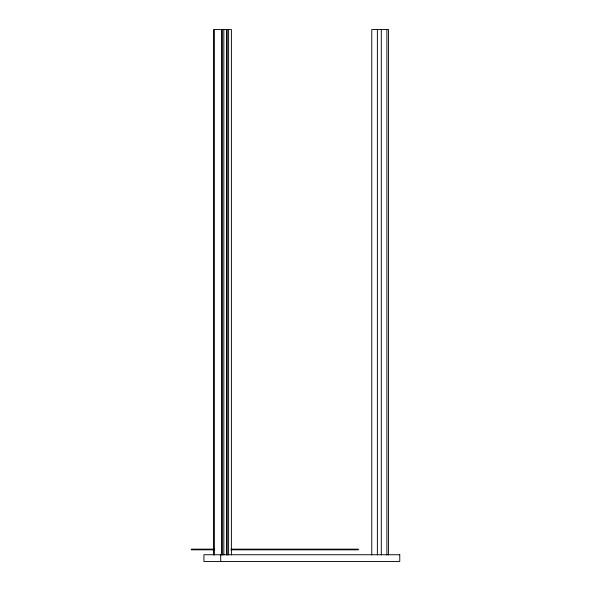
<?xml version="1.0" encoding="UTF-8"?>
<svg xmlns="http://www.w3.org/2000/svg" width="591" height="591" viewBox="0 0 591 591"><rect width="100%" height="100%" fill="white"/><g stroke="black" fill="none" stroke-linecap="round" stroke-linejoin="round"><path stroke-width="0.89" d="M191.233 549.15L214.341 549.15M230.955 549.15L358.353 549.15M191.233 549.822L214.341 549.822M230.955 549.822L358.353 549.822M388.568 554.986L388.568 29.55L371.769 29.55L371.769 554.986M386.891 29.55L386.891 554.986M381.291 29.55L381.291 554.986M377.368 29.55L377.368 554.986M231.399 554.986L231.399 29.55L213.654 29.55L213.654 554.986M228.599 29.55L228.599 554.986M227.143 29.55L227.143 554.986M226.641 29.55L226.641 554.986M223.841 29.55L223.841 554.986M222.386 29.55L222.386 554.986M221.544 29.55L221.544 554.986M220.709 554.735L220.709 561.45M214.274 29.55L214.274 554.986M399.767 554.735L203.91 554.735L203.91 561.45L399.767 561.45L399.767 554.735"/></g></svg>
